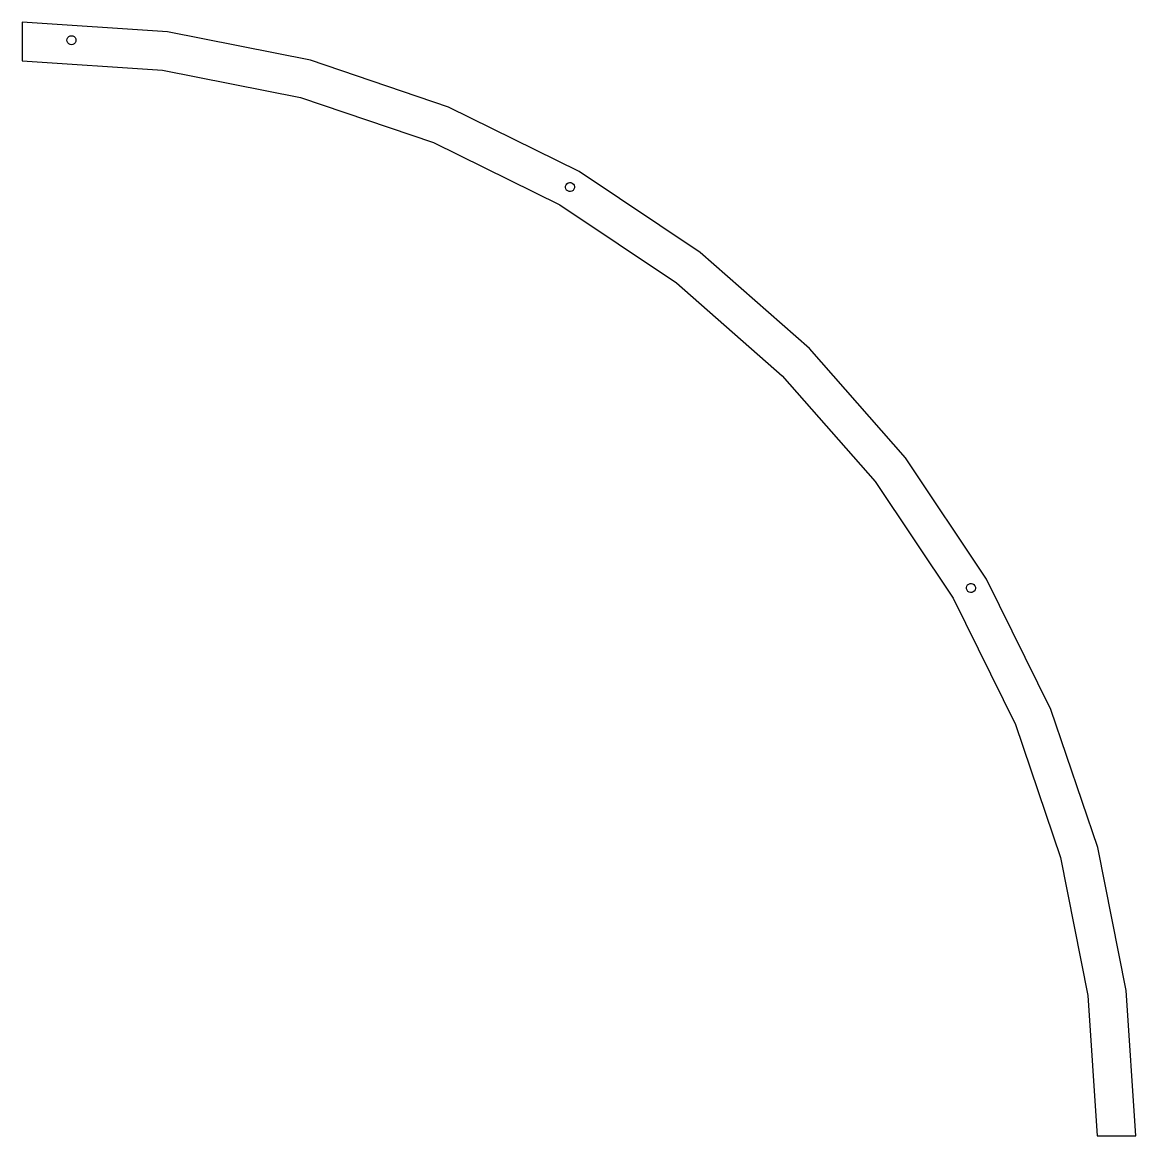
# Model space of a CAD drawing. Header units: millimetres. Extents: x 0 to 433, y 0 to 433.
import ezdxf

# ---------------------------------------------------------------- set-up
doc = ezdxf.new("R2010")
doc.units = ezdxf.units.MM

msp = doc.modelspace()

# ---------------------------------------------------------------- linework, layer by layer
for points in [[(429.296, 56.5178), (418.246, 112.069), (400.04, 165.702), (374.989, 216.5), (343.522, 263.594), (306.177, 306.177), (263.594, 343.522), (216.5, 374.989), (165.702, 400.04), (112.069, 418.246), (56.5178, 429.296), (0, 433), (0, 418), (54.5599, 414.424), (108.186, 403.757), (159.962, 386.182), (209, 361.999), (254.462, 331.622), (295.571, 295.571), (331.622, 254.462), (361.999, 209), (386.182, 159.962), (403.757, 108.186), (414.424, 54.5599), (418, 0), (433, 0), (429.296, 56.5178)], [(18.5842, 424.336), (18.0964, 424.584), (17.7092, 424.971), (17.4606, 425.459), (17.375, 426), (17.4606, 426.541), (17.7092, 427.029), (18.0964, 427.416), (18.5842, 427.664), (19.125, 427.75), (19.6658, 427.664), (20.1536, 427.416), (20.5408, 427.029), (20.7893, 426.541), (20.875, 426), (20.7893, 425.459), (20.5408, 424.971), (20.1536, 424.584), (19.6658, 424.336), (19.125, 424.25), (18.5842, 424.336)], [(212.636, 367.215), (212.125, 367.411), (211.699, 367.756), (211.401, 368.215), (211.26, 368.744), (211.288, 369.291), (211.484, 369.802), (211.829, 370.227), (212.288, 370.526), (212.817, 370.667), (213.364, 370.639), (213.875, 370.442), (214.301, 370.098), (214.599, 369.639), (214.74, 369.11), (214.712, 368.563), (214.516, 368.052), (214.171, 367.626), (213.712, 367.328), (213.183, 367.186), (212.636, 367.215)], [(368.215, 211.401), (367.756, 211.699), (367.411, 212.125), (367.215, 212.636), (367.186, 213.183), (367.328, 213.712), (367.626, 214.171), (368.052, 214.516), (368.563, 214.712), (369.11, 214.74), (369.639, 214.599), (370.098, 214.301), (370.442, 213.875), (370.639, 213.364), (370.667, 212.817), (370.526, 212.288), (370.227, 211.829), (369.802, 211.484), (369.291, 211.288), (368.744, 211.26), (368.215, 211.401)]]:
    msp.add_lwpolyline(points)

doc.saveas('drawing.dxf')
